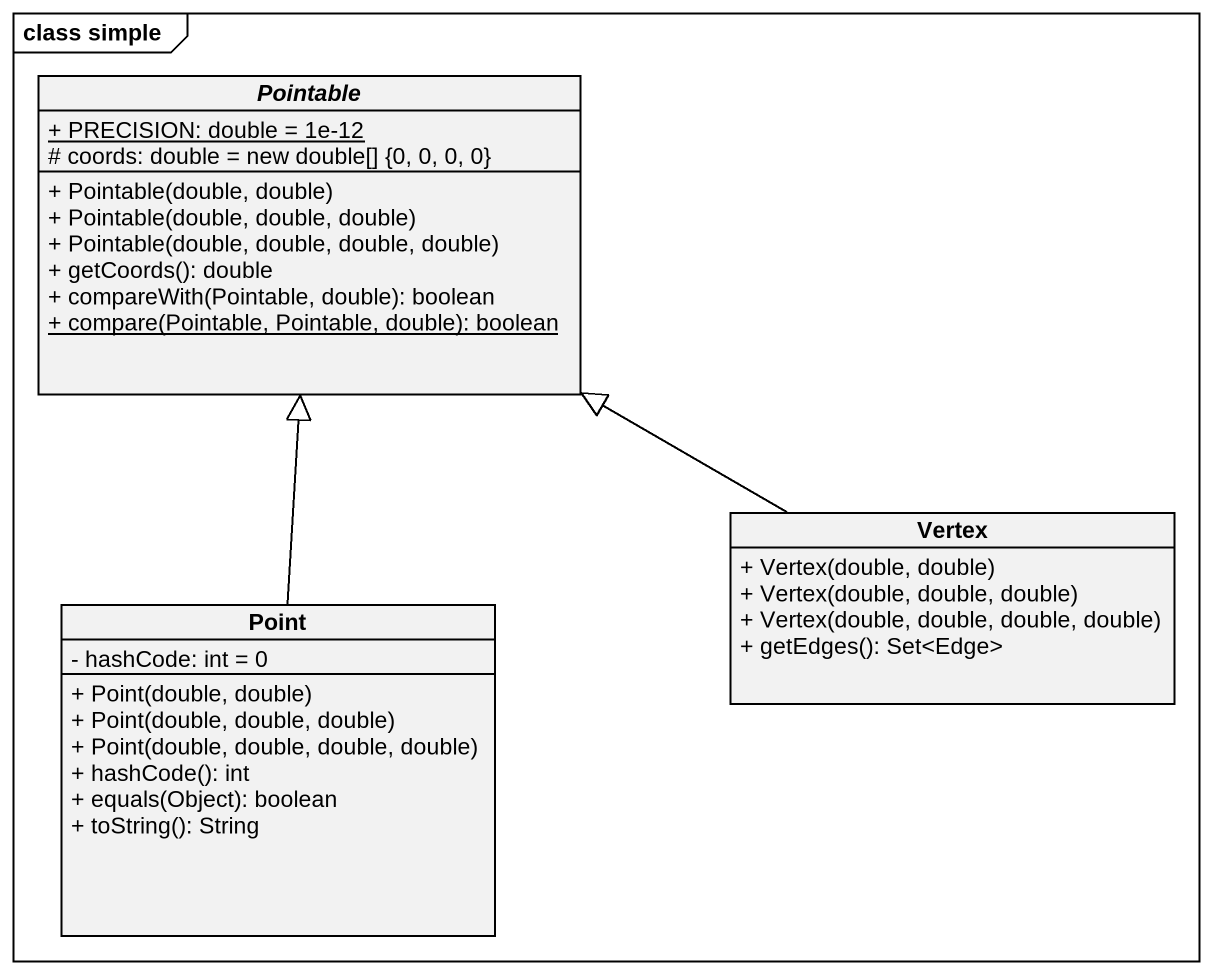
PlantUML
@startuml
mainframe class simple
hide circle
hide empty members
skinparam classAttributeIconSize 0
abstract class Pointable {
  {static} + PRECISION: double = 1e-12
  # coords: double = new double[] {0, 0, 0, 0}
  + Pointable(double, double)
  + Pointable(double, double, double)
  + Pointable(double, double, double, double)
  + getCoords(): double
  + compareWith(Pointable, double): boolean
  {static} + compare(Pointable, Pointable, double): boolean
}
class Vertex {
  + Vertex(double, double)
  + Vertex(double, double, double)
  + Vertex(double, double, double, double)
  + getEdges(): Set<Edge>
}
class Point {
  - hashCode: int = 0
  + Point(double, double)
  + Point(double, double, double)
  + Point(double, double, double, double)
  + hashCode(): int
  + equals(Object): boolean
  + toString(): String
}
Vertex -left-|> Pointable
Point -up-|> Pointable
@enduml
